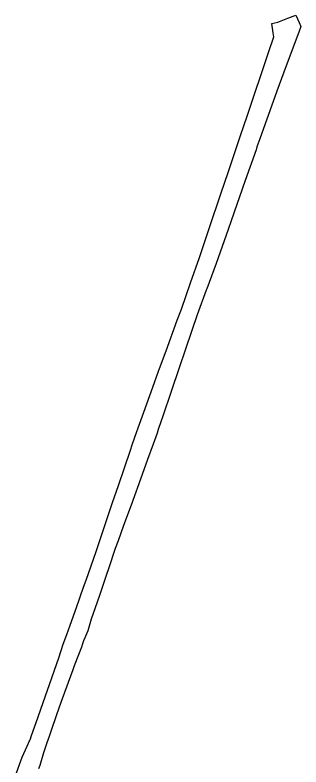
# Model space of a CAD drawing. Header units: metres. Extents: x 7513440 to 7514146, y 4700429 to 4702379.
# Drawn here: x 7513776 to 7514146, y 4701404 to 4702379 of the extents above; entities that cross this region are included whole.
import ezdxf

# ---------------------------------------------------------------- set-up
doc = ezdxf.new("R2010")
doc.units = ezdxf.units.M
doc.layers.add('0-PARCELAT', color=7, linetype='Continuous')

msp = doc.modelspace()

# ---------------------------------------------------------------- linework, layer by layer
at = {"layer": '0-PARCELAT'}
msp.add_lwpolyline([(7513775.51, 4701391.82), (7513784.851, 4701416.855), (7513791.155, 4701431.081), (7513794.235, 4701438.032), (7513794.464, 4701438.548), (7513794.603, 4701438.863), (7513794.932, 4701439.604), (7513796.889, 4701445.175), (7513802.846, 4701462.137), (7513832.251, 4701546), (7513838.096, 4701563.679), (7513842.736, 4701575.948), (7513847.084, 4701588.238), (7513855.176, 4701611.111), (7513864.505, 4701637.488), (7513867.731, 4701646.679), (7513880.679, 4701683.563), (7513887.364, 4701703.261), (7513902.011, 4701747.221), (7513909.618, 4701769.399), (7513925.266, 4701815.026), (7513927.643, 4701821.955), (7513931.071, 4701832.057), (7513935.184, 4701844.177), (7513942.463, 4701864.39), (7513954.193, 4701896.962), (7513961.596, 4701917.519), (7513962.847, 4701920.993), (7513971.355, 4701943.995), (7513986.018, 4701983.635), (7513991.239, 4701997.75), (7514003.281, 4702031.979), (7514014.861, 4702064.897), (7514030.52, 4702111.722), (7514039.894, 4702139.754), (7514042.867, 4702148.591), (7514051.845, 4702175.272), (7514064.966, 4702213.911), (7514068.016, 4702223.248), (7514076.473, 4702248.206), (7514104.396, 4702330.609), (7514111.3, 4702350.985), (7514110.523, 4702356.416), (7514108.832, 4702368.25), (7514116.561, 4702370.054), (7514129.351, 4702375.413), (7514139.811, 4702379.329), (7514144.106, 4702369.552), (7514146.421, 4702364.282), (7514143.759, 4702357.213), (7514127.35, 4702313.643), (7514114.958, 4702280.736), (7514093.059, 4702218.781), (7514089.335, 4702208.246), (7514088.096, 4702204.739), (7514074.114, 4702164.812), (7514055.83, 4702112.659), (7514051.832, 4702101.278), (7514036.371, 4702057.266), (7514024.264, 4702024.363), (7514023.593, 4702022.538), (7514011.859, 4701990.649), (7514004.85, 4701970.077), (7513996.166, 4701944.594), (7513988.812, 4701923.009), (7513977.597, 4701889.905), (7513967.607, 4701860.336), (7513961.391, 4701841.938), (7513959.704, 4701836.945), (7513954.701, 4701823.086), (7513947.433, 4701802.953), (7513938.228, 4701777.452), (7513928.29, 4701749.923), (7513927.321, 4701747.239), (7513916.38, 4701717.22), (7513909.231, 4701697.607), (7513905.614, 4701687.684), (7513902.299, 4701678.589), (7513901.779, 4701677.162), (7513900, 4701671.739), (7513890.764, 4701643.586), (7513885.728, 4701628.044), (7513882.032, 4701617.85), (7513874.241, 4701595.797), (7513870.126, 4701580.956), (7513865.966, 4701571.557), (7513864.416, 4701567.987), (7513863.106, 4701563.857), (7513861.59, 4701559.82), (7513853.194, 4701537.39), (7513852.425, 4701535.258), (7513850.56, 4701530.209), (7513836.704, 4701492.43), (7513832.973, 4701481.789), (7513823.71, 4701455.368), (7513820.076, 4701445.002), (7513816.828, 4701435.738), (7513812.632, 4701422.698), (7513807.671, 4701406.284), (7513805.959, 4701401.74)], dxfattribs=at)

doc.saveas('drawing.dxf')
